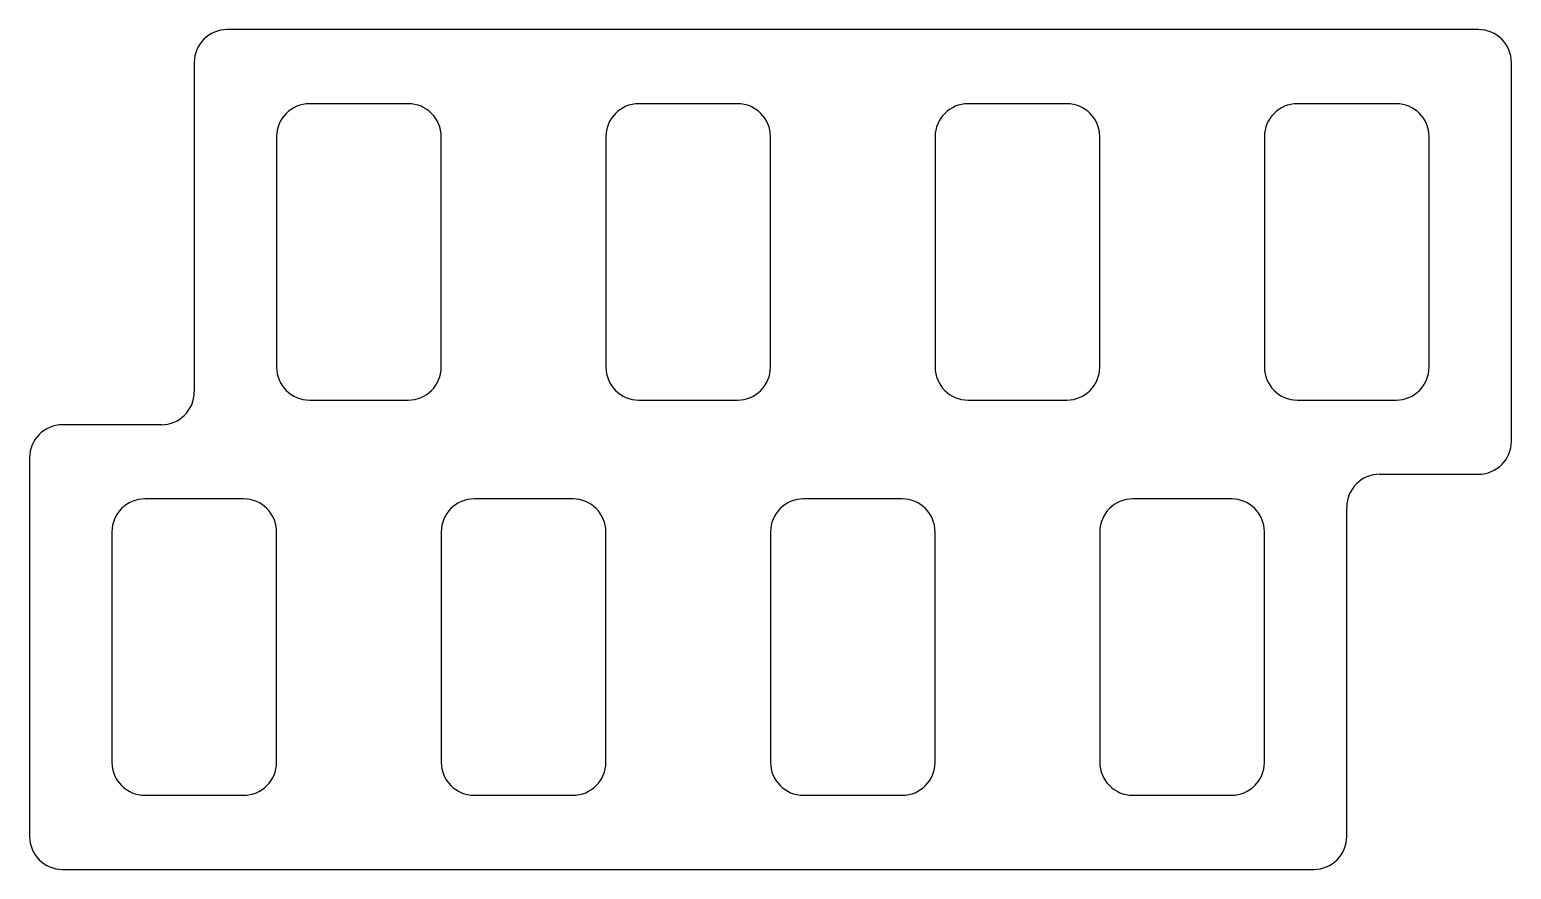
# Model space of a CAD drawing. Header units: inches. Extents: x 0 to 2.25, y -0.01 to 1.26.
import ezdxf

# ---------------------------------------------------------------- set-up
doc = ezdxf.new("R2010")
doc.units = ezdxf.units.IN
doc.header["$MEASUREMENT"] = 0
doc.layers.get('0').update_dxf_attribs({"lineweight": 25, "true_color": 0xffffff})

msp = doc.modelspace()

# ---------------------------------------------------------------- linework, layer by layer
for p, q in [((2.2, 1.2625), (0.3, 1.2625)), ((0.25, 1.2125), (0.25, 0.7125)), ((2.25, 0.6375), (2.25, 1.2125)), ((0.575, 1.15), (0.425, 1.15)), ((1.075, 1.15), (0.925, 1.15)), ((1.575, 1.15), (1.425, 1.15)), ((2.075, 1.15), (1.925, 1.15)), ((0.375, 1.1), (0.375, 0.75)), ((0.625, 0.75), (0.625, 1.1)), ((0.875, 1.1), (0.875, 0.75)), ((1.125, 0.75), (1.125, 1.1)), ((1.375, 1.1), (1.375, 0.75)), ((1.625, 0.75), (1.625, 1.1)), ((1.875, 1.1), (1.875, 0.75)), ((2.125, 0.75), (2.125, 1.1)), ((0.425, 0.7), (0.575, 0.7)), ((0.925, 0.7), (1.075, 0.7)), ((1.425, 0.7), (1.575, 0.7)), ((1.925, 0.7), (2.075, 0.7)), ((0.2, 0.6625), (0.05, 0.6625)), ((0, 0.6125), (0, 0.0375)), ((2.05, 0.5875), (2.2, 0.5875)), ((0.325, 0.55), (0.175, 0.55)), ((0.825, 0.55), (0.675, 0.55)), ((1.325, 0.55), (1.175, 0.55)), ((1.825, 0.55), (1.675, 0.55)), ((2, 0.0375), (2, 0.5375)), ((0.125, 0.5), (0.125, 0.15)), ((0.375, 0.15), (0.375, 0.5)), ((0.625, 0.5), (0.625, 0.15)), ((0.875, 0.15), (0.875, 0.5)), ((1.125, 0.5), (1.125, 0.15)), ((1.375, 0.15), (1.375, 0.5)), ((1.625, 0.5), (1.625, 0.15)), ((1.875, 0.15), (1.875, 0.5)), ((0.175, 0.1), (0.325, 0.1)), ((0.675, 0.1), (0.825, 0.1)), ((1.175, 0.1), (1.325, 0.1)), ((1.675, 0.1), (1.825, 0.1)), ((0.05, -0.0125), (1.95, -0.0125))]:
    msp.add_line(p, q)
for centre, start, end in [((0.3, 1.2125), 90, 180), ((2.2, 1.2125), 0, 90), ((0.425, 1.1), 90, 180), ((0.575, 1.1), 0, 90), ((0.925, 1.1), 90, 180), ((1.075, 1.1), 0, 90), ((1.425, 1.1), 90, 180), ((1.575, 1.1), 0, 90), ((1.925, 1.1), 90, 180), ((2.075, 1.1), 0, 90), ((0.425, 0.75), 180, 270), ((0.575, 0.75), 270, 0), ((0.925, 0.75), 180, 270), ((1.075, 0.75), 270, 0), ((1.425, 0.75), 180, 270), ((1.575, 0.75), 270, 0), ((1.925, 0.75), 180, 270), ((2.075, 0.75), 270, 0), ((0.2, 0.7125), 270, 0), ((0.05, 0.6125), 90, 180), ((2.2, 0.6375), 270, 0), ((2.05, 0.5375), 90, 180), ((0.175, 0.5), 90, 180), ((0.325, 0.5), 0, 90), ((0.675, 0.5), 90, 180), ((0.825, 0.5), 0, 90), ((1.175, 0.5), 90, 180), ((1.325, 0.5), 0, 90), ((1.675, 0.5), 90, 180), ((1.825, 0.5), 0, 90), ((0.175, 0.15), 180, 270), ((0.325, 0.15), 270, 0), ((0.675, 0.15), 180, 270), ((0.825, 0.15), 270, 0), ((1.175, 0.15), 180, 270), ((1.325, 0.15), 270, 0), ((1.675, 0.15), 180, 270), ((1.825, 0.15), 270, 0), ((0.05, 0.0375), 180, 270), ((1.95, 0.0375), 270, 0)]:
    msp.add_arc(centre, 0.05, start, end)

doc.saveas('drawing.dxf')
